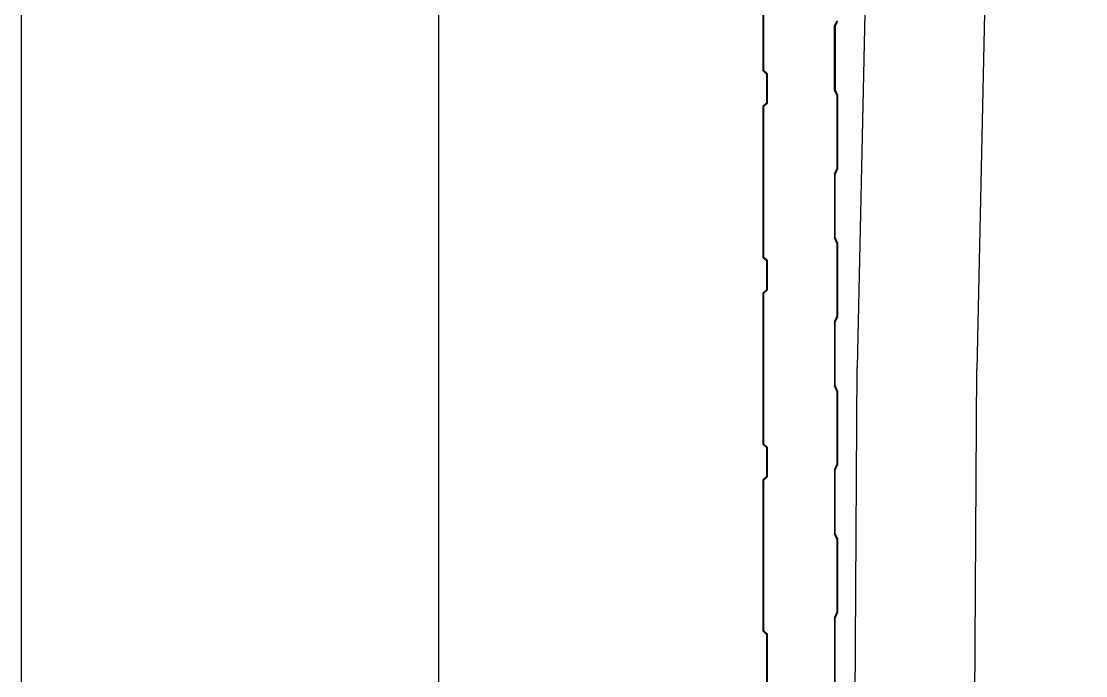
# Model space of a CAD drawing. Header units: millimetres. Extents: x -39468 to 212532, y -94717 to 83483.
# Drawn here: x 51500 to 52212, y 31994 to 32432 of the extents above; entities that cross this region are included whole.
import ezdxf

# ---------------------------------------------------------------- set-up
doc = ezdxf.new("R2010")
doc.units = ezdxf.units.MM
doc.header["$LTSCALE"] = 300
doc.header["$MEASUREMENT"] = 0
doc.header["$PDSIZE"] = -10
doc.linetypes.add('주단면도-1$0$STD_CENTER', pattern=[66, 60, -2, 2, -2])
doc.layers.get('0').update_dxf_attribs({"linetype": 'CONTINUOUS'})
doc.layers.get('Defpoints').update_dxf_attribs({"color": 153, "linetype": 'CONTINUOUS'})
for name, color, linetype in [('A-OVERHEAD', 4, 'CONTINUOUS'), ('종-SECTION_2$0$PANEL', 9, 'CONTINUOUS'), ('주단면도-1$0$A-ST-AXIS-CEN', 252, '주단면도-1$0$STD_CENTER')]:
    doc.layers.add(name, color=color, linetype=linetype)

# ---------------------------------------------------------------- blocks, each defined once
blk = doc.blocks.new('1231231231')
at = {"layer": 'A-OVERHEAD'}
for p, q in [((1102.84, 2407.57), (1030, -1020)), ((1182.83, 2406.25), (1109.99, -1021.32)), ((1005, -5220), (1030, -1020)), ((1085, -5220.38), (1109.99, -1021.13))]:
    blk.add_line(p, q, dxfattribs=at)
at = {"layer": 'Defpoints', "color": 0, "linetype": 'ByBlock'}
for p in [(1016.88, -940.74, -22.76), (1018.88, -940.74, -22.76)]:
    blk.add_point(p, dxfattribs=at)
at = {"layer": '종-SECTION_2$0$PANEL'}
for p, q in [((966.88, -720.18, -22.76), (966.88, -821.3, -22.76)), ((967.38, -720.49, -22.76), (967.38, -820.99, -22.76)), ((1016.38, -787.99, -22.76), (1014.88, -791.18, -22.76)), ((1016.88, -788.3, -22.76), (1015.38, -791.49, -22.76)), ((1014.88, -834.3, -22.76), (1014.88, -791.18, -22.76)), ((1015.38, -791.49, -22.76), (1015.38, -833.99, -22.76)), ((966.88, -821.3, -22.76), (969.38, -823.55, -22.76)), ((967.38, -820.99, -22.76), (969.88, -823.24, -22.76)), ((969.38, -823.55, -22.76), (969.38, -842.93, -22.76)), ((969.88, -823.24, -22.76), (969.88, -843.24, -22.76)), ((1016.38, -837.8, -22.76), (1014.88, -834.3, -22.76)), ((1016.88, -837.49, -22.76), (1015.38, -833.99, -22.76)), ((1016.38, -837.8, -22.76), (1016.38, -886.68, -22.76)), ((1016.88, -837.49, -22.76), (1016.88, -886.99, -22.76)), ((966.88, -845.18, -22.76), (969.38, -842.93, -22.76)), ((966.88, -845.18, -22.76), (966.88, -946.3, -22.76)), ((967.38, -845.49, -22.76), (969.88, -843.24, -22.76)), ((967.38, -845.49, -22.76), (967.38, -945.99, -22.76)), ((1016.38, -886.68, -22.76), (1014.88, -890.18, -22.76)), ((1016.88, -886.99, -22.76), (1015.38, -890.49, -22.76)), ((1014.88, -890.18, -22.76), (1014.88, -933.3, -22.76)), ((1015.38, -932.99, -22.76), (1015.38, -890.49, -22.76)), ((1016.38, -936.8, -22.76), (1014.88, -933.3, -22.76)), ((1016.88, -936.49, -22.76), (1015.38, -932.99, -22.76)), ((1016.38, -936.8, -22.76), (1016.38, -985.68, -22.76)), ((1016.88, -936.49, -22.76), (1016.88, -985.99, -22.76)), ((966.88, -946.3, -22.76), (969.38, -948.55, -22.76)), ((967.38, -945.99, -22.76), (969.88, -948.24, -22.76)), ((969.38, -948.55, -22.76), (969.38, -967.93, -22.76)), ((969.88, -948.24, -22.76), (969.88, -968.24, -22.76)), ((966.88, -970.18, -22.76), (969.38, -967.93, -22.76)), ((966.88, -970.18, -22.76), (966.88, -1071.3, -22.76)), ((967.38, -970.49, -22.76), (969.88, -968.24, -22.76)), ((967.38, -970.49, -22.76), (967.38, -1070.99, -22.76)), ((1016.38, -985.68, -22.76), (1014.88, -989.18, -22.76)), ((1014.88, -989.18, -22.76), (1014.88, -1032.3, -22.76)), ((1016.88, -985.99, -22.76), (1015.38, -989.49, -22.76)), ((1015.38, -1031.99, -22.76), (1015.38, -989.49, -22.76)), ((1016.88, -1035.49, -22.76), (1015.38, -1031.99, -22.76)), ((1016.38, -1035.8, -22.76), (1014.88, -1032.3, -22.76)), ((1016.38, -1035.8, -22.76), (1016.38, -1084.68, -22.76)), ((1016.88, -1035.49, -22.76), (1016.88, -1084.99, -22.76)), ((966.88, -1071.3, -22.76), (969.38, -1073.55, -22.76)), ((967.38, -1070.99, -22.76), (969.88, -1073.24, -22.76)), ((969.38, -1073.55, -22.76), (969.38, -1092.93, -22.76)), ((969.88, -1073.24, -22.76), (969.88, -1093.24, -22.76)), ((1016.38, -1084.68, -22.76), (1014.88, -1088.18, -22.76)), ((1014.88, -1088.18, -22.76), (1014.88, -1131.3, -22.76)), ((1016.88, -1084.99, -22.76), (1015.38, -1088.49, -22.76)), ((1015.38, -1130.99, -22.76), (1015.38, -1088.49, -22.76)), ((966.88, -1095.18, -22.76), (969.38, -1092.93, -22.76)), ((966.88, -1095.18, -22.76), (966.88, -1196.3, -22.76)), ((967.38, -1095.49, -22.76), (969.88, -1093.24, -22.76)), ((967.38, -1095.49, -22.76), (967.38, -1195.99, -22.76)), ((1016.38, -1134.8, -22.76), (1014.88, -1131.3, -22.76)), ((1016.88, -1134.49, -22.76), (1015.38, -1130.99, -22.76)), ((1016.38, -1134.8, -22.76), (1016.38, -1183.68, -22.76)), ((1016.88, -1134.49, -22.76), (1016.88, -1183.99, -22.76)), ((1016.38, -1183.68, -22.76), (1014.88, -1187.18, -22.76)), ((1014.88, -1187.18, -22.76), (1014.88, -1430.3, -22.76)), ((1016.88, -1183.99, -22.76), (1015.38, -1187.49, -22.76)), ((1015.38, -1429.99, -22.76), (1015.38, -1187.49, -22.76)), ((966.88, -1196.3, -22.76), (969.38, -1198.55, -22.76)), ((967.38, -1195.99, -22.76), (969.88, -1198.24, -22.76)), ((969.38, -1198.55, -22.76), (969.38, -1417.93, -22.76)), ((969.88, -1198.24, -22.76), (969.88, -1418.24, -22.76))]:
    blk.add_line(p, q, dxfattribs=at)

msp = doc.modelspace()

# ---------------------------------------------------------------- linework, layer by layer
msp.add_line((51779, 37650), (51779, 28000))
at = {"layer": '주단면도-1$0$A-ST-AXIS-CEN', "linetype": 'Continuous'}
msp.add_line((51500, 55500), (51500, 0), dxfattribs=at)

# ---------------------------------------------------------------- block references
msp.add_blockref('1231231231', (51029, 33220.38))

doc.saveas('drawing.dxf')
